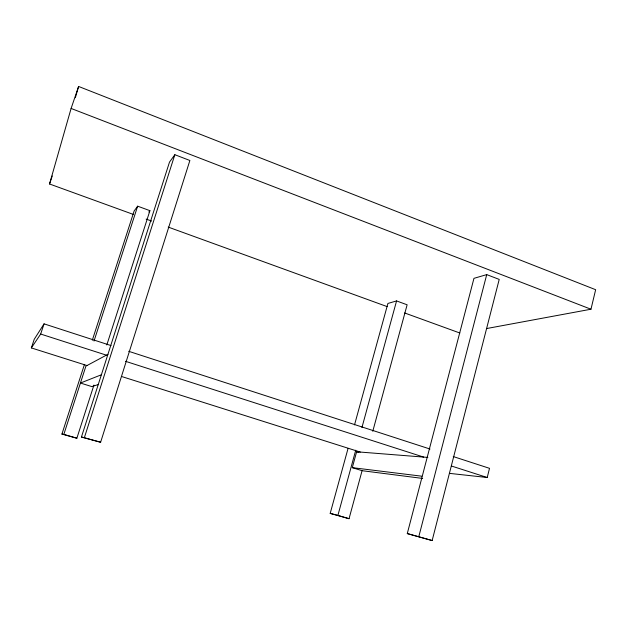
<?xml version="1.0" encoding="UTF-8"?>
<svg xmlns="http://www.w3.org/2000/svg" width="627" height="627" viewBox="0 0 627 627"><rect width="100%" height="100%" fill="white"/><g stroke="black" fill="none" stroke-linecap="round" stroke-linejoin="round"><path stroke-width="0.94" d="M486.607 328.548L590.971 309.221L595.65 289.705L78.602 86.455L71.102 108.447L49.533 183.985L133.245 214.387M449.637 473.385L487.218 477.508L489.515 468.33L453.25 456.566M432.152 540.545L499.217 279.407L486.724 274.61L473.957 278.341L407.284 533.569L432.152 540.545L407.284 533.569M418.82 536.594L486.724 274.61M348.056 448.43L330.194 513.388L349.043 518.701L362.077 470.697L422.669 478.432M372.783 431.266L407.127 304.793L396.57 300.929L387.909 303.452L354.521 424.894M349.043 518.701L337.898 515.402L355.736 450.21M361.936 427.536L396.57 300.929M362.077 470.697L352.296 467.648L356.63 451.777L427.865 457.42M75.35 97.702L78.602 86.455M100.618 442.247L189.879 160.488L174.847 154.704L169.502 162.103L81.447 437.003L100.618 442.247L81.447 437.003M84.433 437.45L174.847 154.704M84.48 364.381L61.916 434.088L76.87 438.226L93.932 385.064M106.809 344.96L149.916 210.664L137.642 206.173L134.131 211.025L92.31 340.21M61.916 434.088L63.836 434.37L85.907 366.129L107.93 354.318M94.026 341.017L137.642 206.173M86.996 365.541L31.35 347.922L40.669 334.05L44.062 323.853L111.018 345.571M31.35 347.922L34.226 339.309L44.062 323.853M49.533 183.985L52.26 175.96M148.842 212.012L149.916 210.664M101.378 374.774L80.436 383.042L91.871 386.6L98.392 384.508M352.296 467.648L421.822 476.199M330.194 513.388L337.898 515.402M63.836 434.37L76.87 438.226M121.787 376.561L360.259 452.067M356.63 451.777L358.401 452.341M40.669 334.05L106.371 355.156M125.494 361.301L423.664 457.091M451.432 466.01L487.218 477.508M128.692 351.3L429.997 449.026M146.122 219.066L151.648 221.072M168.208 227.084L387.157 306.611M404.634 312.959L459.834 333.008M71.102 108.447L590.971 309.221"/></g></svg>
